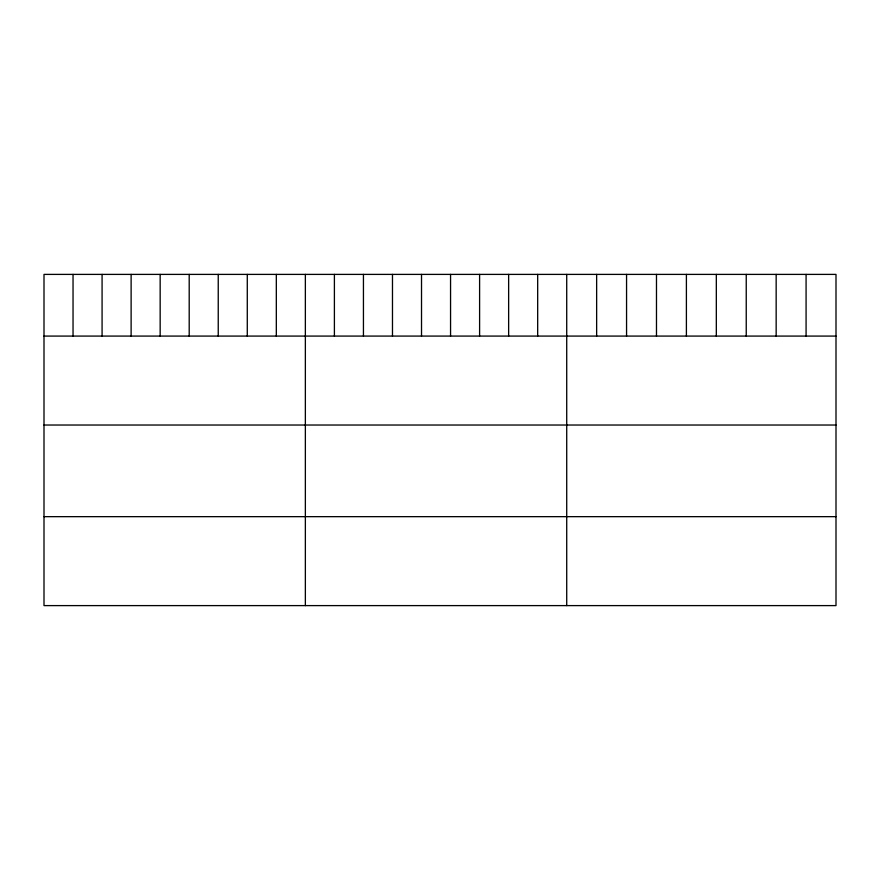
<?xml version="1.0" encoding="UTF-8"?>
<svg xmlns="http://www.w3.org/2000/svg" width="880" height="880" viewBox="0 0 880 880"><rect width="100%" height="100%" fill="white"/><g stroke="black" fill="none" stroke-linecap="round" stroke-linejoin="round"><path stroke-width="1.32" d="M836 336.083L836 605.605L44 605.605L44 274.395L836 274.395L836 336.083L44 336.083M44 425.029L836 425.029M44 516.659L836 516.659M806.08 274.395L806.08 336.083M776.16 274.395L776.16 336.083M746.24 274.395L746.24 336.083M716.32 274.395L716.32 336.083M686.4 274.395L686.4 336.083M656.48 274.395L656.48 336.083M626.56 274.395L626.56 336.083M596.64 274.395L596.64 336.083M566.72 274.395L566.72 605.605M537.68 274.395L537.68 336.083M508.64 274.395L508.64 336.083M479.6 274.395L479.6 336.083M450.56 274.395L450.56 336.083M421.52 274.395L421.52 336.083M392.48 274.395L392.48 336.083M363.44 274.395L363.44 336.083M334.4 274.395L334.4 336.083M305.36 274.395L305.36 605.605M276.32 274.395L276.32 336.083M247.28 274.395L247.28 336.083M218.24 274.395L218.24 336.083M189.2 274.395L189.2 336.083M160.16 274.395L160.16 336.083M131.12 274.395L131.12 336.083M102.08 274.395L102.08 336.083M73.04 274.395L73.04 336.083"/></g></svg>
